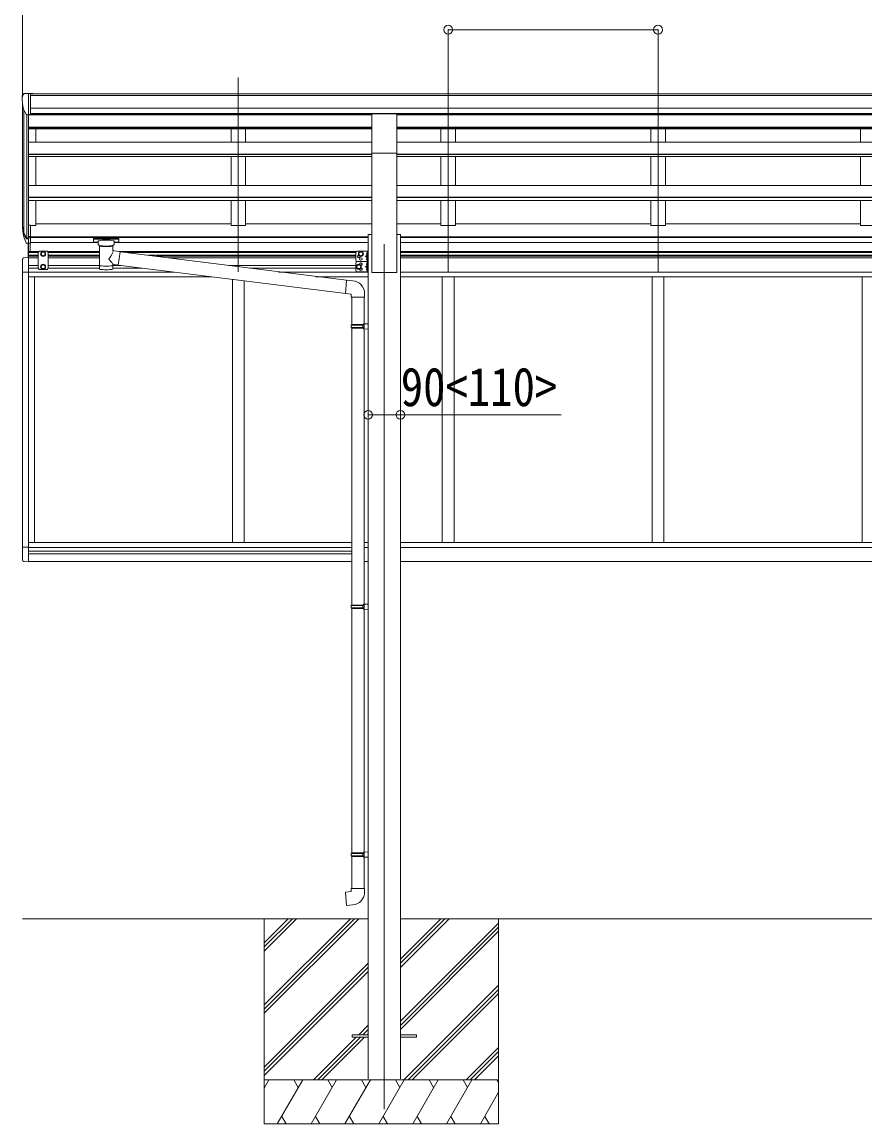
# Model space of a CAD drawing. Units: millimetres at full size, sheet at 1:30; details may follow other scales. Extents: x -8385 to 8479, y -5853 to 5787.
# Drawn here: x -228 to 2648, y -2046 to 1712 of the extents above; entities that cross this region are included whole.
import ezdxf
from ezdxf.enums import TextEntityAlignment as Align

# ---------------------------------------------------------------- set-up
doc = ezdxf.new("R2010")
doc.units = ezdxf.units.MM
doc.header["$LTSCALE"] = 30
doc.header["$PDMODE"] = 32
doc.header["$PDSIZE"] = 30
for name, color, linetype, lineweight in [('0-0_0', 7, 'Continuous', 9), ('0-1_本体', 4, 'Continuous', 9), ('0-2_部品', 7, 'Continuous', 9), ('0-8_PARTS2', 2, 'Continuous', 9), ('0-A_寸法', 4, 'Continuous', 9), ('1-1_GLASS', 7, 'Continuous', 9)]:
    doc.layers.add(name, color=color, linetype=linetype, lineweight=lineweight)
doc.styles.add('ＭＳ ゴシック', font='')
doc.styles.get('ＭＳ ゴシック').set_extended_font_data('MS Gothic')

msp = doc.modelspace()

# ---------------------------------------------------------------- linework, layer by layer
at = {"layer": '0-0_0'}
for p, q in [((-225.87, -1345.53), (953.13, -1345.53)), ((598.33, -1345.53), (598.33, -2045.53)), ((598.33, -1639.71), (892.51, -1345.53)), ((598.33, -1653.85), (906.65, -1345.53)), ((598.33, -1667.99), (920.8, -1345.53)), ((598.33, -1455.86), (708.66, -1345.53)), ((598.33, -1441.72), (694.52, -1345.53)), ((598.33, -1427.58), (680.38, -1345.53)), ((1063.13, -1345.53), (4253.13, -1345.53)), ((1063.13, -1511.56), (1229.16, -1345.53)), ((1063.13, -1497.42), (1215.02, -1345.53)), ((1063.13, -1483.28), (1200.88, -1345.53)), ((1398.33, -1345.53), (1398.33, -2045.53)), ((1063.13, -1695.41), (1398.33, -1360.21)), ((1063.13, -1709.55), (1398.33, -1374.35)), ((1063.13, -1723.69), (1398.33, -1388.5)), ((598.33, -1851.84), (953.13, -1497.04)), ((598.33, -1865.98), (953.13, -1511.19)), ((598.33, -1880.13), (953.13, -1525.33)), ((1075.14, -1895.53), (1398.33, -1572.34)), ((1089.28, -1895.53), (1398.33, -1586.48)), ((1103.43, -1895.53), (1398.33, -1600.63)), ((921.27, -1741.03), (953.13, -1709.17)), ((935.42, -1741.03), (953.13, -1723.32)), ((766.77, -1895.53), (912.27, -1750.03)), ((780.92, -1895.53), (926.42, -1750.03)), ((795.06, -1895.53), (940.56, -1750.03)), ((949.56, -1741.03), (953.13, -1737.46)), ((1287.27, -1895.53), (1398.33, -1784.47)), ((1301.42, -1895.53), (1398.33, -1798.62)), ((1315.56, -1895.53), (1398.33, -1812.76)), ((1398.33, -1895.53), (598.33, -1895.53)), ((598.33, -1923.03), (614.21, -1895.53)), ((643.08, -2045.53), (729.68, -1895.53)), ((714.68, -1921.51), (699.68, -1895.53)), ((758.55, -2045.53), (845.15, -1895.53)), ((830.15, -1921.51), (815.15, -1895.53)), ((874.02, -2045.53), (960.62, -1895.53)), ((945.62, -1921.51), (930.62, -1895.53)), ((989.49, -2045.53), (1076.09, -1895.53)), ((1061.09, -1921.51), (1046.09, -1895.53)), ((1104.96, -2045.53), (1191.56, -1895.53)), ((1176.56, -1921.51), (1161.56, -1895.53)), ((1220.43, -2045.53), (1307.03, -1895.53)), ((1277.03, -1895.53), (1292.03, -1921.51)), ((1392.5, -1895.53), (1398.33, -1905.63)), ((1335.9, -2045.53), (1398.33, -1937.39)), ((658.08, -2019.55), (673.07, -2045.53)), ((773.55, -2019.55), (788.55, -2045.53)), ((889.02, -2019.55), (904.02, -2045.53)), ((1004.49, -2019.55), (1019.49, -2045.53)), ((1119.96, -2019.55), (1134.96, -2045.53)), ((1235.43, -2019.55), (1250.43, -2045.53)), ((1350.9, -2019.55), (1365.9, -2045.53)), ((598.33, -2045.53), (1398.33, -2045.53))]:
    msp.add_line(p, q, dxfattribs=at)
at = {"layer": '0-1_本体'}
for p, q in [((-199.37, 1467.45), (5515.63, 1467.45)), ((-225.87, 1017.18), (-225.87, 1430.7)), ((-199.37, 1462.09), (5515.63, 1462.09)), ((-221.59, 1411.9), (-221.59, 992.92)), ((-211.87, 1396.54), (-211.87, 974.92)), ((-205.87, 1397.07), (-205.87, 1019.35)), ((-205.87, 1395.57), (965.63, 1395.57)), ((-199.37, 1418.57), (5515.63, 1418.57)), ((-199.37, 1400.9), (5515.63, 1400.9)), ((965.63, 1398.53), (-199.37, 1398.53)), ((485.13, 1398.53), (485.13, 1395.57)), ((535.13, 1398.53), (535.13, 1395.57)), ((1050.63, 1398.53), (4265.63, 1398.53)), ((1050.63, 1395.57), (4265.63, 1395.57)), ((1201.13, 1398.53), (1201.13, 1395.57)), ((1251.13, 1398.53), (1251.13, 1395.57)), ((1917.13, 1398.53), (1917.13, 1395.57)), ((1967.13, 1398.53), (1967.13, 1395.57)), ((2633.13, 1398.53), (2633.13, 1395.57)), ((-205.87, 1353.62), (965.63, 1353.62)), ((1050.63, 1353.62), (4265.63, 1353.62)), ((-205.87, 1351.92), (965.63, 1351.92)), ((-205.87, 1348.14), (965.63, 1348.14)), ((-180.87, 1302.71), (-180.87, 1348.14)), ((485.13, 1348.14), (485.13, 1302.71)), ((535.13, 1348.14), (535.13, 1302.71)), ((1050.63, 1351.92), (4265.63, 1351.92)), ((1050.63, 1348.14), (4265.63, 1348.14)), ((1201.13, 1348.14), (1201.13, 1302.71)), ((1251.13, 1348.14), (1251.13, 1302.71)), ((1917.13, 1348.14), (1917.13, 1302.71)), ((1967.13, 1348.14), (1967.13, 1302.71)), ((2633.13, 1348.14), (2633.13, 1302.71)), ((-205.87, 1302.71), (965.63, 1302.71)), ((1050.63, 1302.71), (4265.63, 1302.71)), ((-205.87, 1262.13), (965.63, 1262.13)), ((-205.87, 1260.44), (965.63, 1260.44)), ((-205.87, 1253.57), (965.63, 1253.57)), ((-180.87, 1154.47), (-180.87, 1253.57)), ((485.13, 1253.57), (485.13, 1154.47)), ((535.13, 1253.57), (535.13, 1154.47)), ((965.63, 857.92), (965.63, 1264.87)), ((1050.63, 857.92), (1050.63, 1264.87)), ((1050.63, 1262.13), (4265.63, 1262.13)), ((1050.63, 1260.44), (4265.63, 1260.44)), ((1050.63, 1253.57), (4265.63, 1253.57)), ((1201.13, 1253.57), (1201.13, 1154.47)), ((1251.13, 1253.57), (1251.13, 1154.47)), ((1917.13, 1253.57), (1917.13, 1154.47)), ((1967.13, 1253.57), (1967.13, 1154.47)), ((2633.13, 1253.57), (2633.13, 1154.47)), ((-205.87, 1154.47), (965.63, 1154.47)), ((1050.63, 1154.47), (4265.63, 1154.47)), ((-205.87, 1115.33), (965.63, 1115.33)), ((-205.87, 1113.66), (965.63, 1113.66)), ((-205.87, 1104.02), (965.63, 1104.02)), ((-180.87, 1018.52), (-180.87, 1104.02)), ((485.13, 1104.02), (485.13, 1018.52)), ((1050.63, 1115.33), (4265.63, 1115.33)), ((1050.63, 1113.66), (4265.63, 1113.66)), ((1050.63, 1104.02), (4265.63, 1104.02)), ((1201.13, 1104.02), (1201.13, 1018.52)), ((1917.13, 1104.02), (1917.13, 1018.52)), ((2633.13, 1104.02), (2633.13, 1018.52)), ((-199.37, 1018.52), (-180.87, 1018.52)), ((-180.87, 1023.74), (485.13, 1023.74)), ((535.13, 1023.74), (965.63, 1023.74)), ((1050.63, 1023.74), (1201.13, 1023.74)), ((1251.13, 1023.74), (1917.13, 1023.74)), ((1967.13, 1023.74), (2633.13, 1023.74)), ((-199.37, 979.43), (953.13, 979.43)), ((-199.37, 978.05), (953.13, 978.05)), ((953.13, 987.92), (953.13, -1892.08)), ((953.13, 987.92), (965.63, 987.92)), ((1050.63, 987.92), (1063.13, 987.92)), ((1063.13, 987.92), (1063.13, -1892.08)), ((1063.13, 979.43), (4253.13, 979.43)), ((1063.13, 978.05), (4253.13, 978.05)), ((-199.37, 960.87), (32.13, 960.87)), ((86.13, 960.87), (953.13, 960.87)), ((1063.13, 960.87), (4253.13, 960.87)), ((965.63, 857.92), (1050.63, 857.92))]:
    msp.add_line(p, q, dxfattribs=at)
for points in [[(535.13, 1104.02), (535.13, 1018.52), (485.13, 1018.52)], [(1251.13, 1104.02), (1251.13, 1018.52), (1201.13, 1018.52)], [(1967.13, 1104.02), (1967.13, 1018.52), (1917.13, 1018.52)], [(2683.13, 1104.02), (2683.13, 1018.52), (2633.13, 1018.52)]]:
    msp.add_lwpolyline(points, dxfattribs=at)
at = {"layer": '0-2_部品'}
for p, q in [((-220.96, 1468.48), (-225.03, 1462.68)), ((-217.87, 1469.05), (-220.2, 1468.91)), ((-217.87, 1469.05), (-199.37, 1469.05)), ((-205.87, 1396.07), (-205.87, 1469.05)), ((-199.37, 1469.05), (-189.37, 1468.96)), ((-199.37, 1397.07), (-199.37, 1469.05)), ((-189.37, 1467.45), (-189.37, 1468.96)), ((-227.87, 1459.68), (-227.87, 1459.05)), ((-213.49, 1397.88), (-222.77, 1413.94)), ((-205.87, 1396.07), (-211.08, 1396.38)), ((-199.37, 1397.07), (-205.87, 1397.07)), ((965.63, 1399.02), (1050.63, 1399.02)), ((965.63, 1264.87), (965.63, 1399.02)), ((1050.63, 1264.87), (1050.63, 1399.02)), ((965.63, 1264.87), (1050.63, 1264.87)), ((-205.87, 1019.76), (-205.87, 957.88)), ((-199.37, 1019.76), (-205.87, 1019.76)), ((-199.37, 1019.76), (-199.37, 958.7)), ((-223.48, 993.72), (-213.31, 974.55)), ((-212.3, 975.8), (-222.06, 994.22)), ((-199.37, 981.45), (-205.87, 981.45)), ((-220.89, 976.87), (-213.31, 959.38)), ((-205.87, 975.05), (-211, 975.05)), ((-205.87, 973.05), (-210.71, 973.05)), ((-205.87, 957.88), (-210.71, 957.88)), ((-199.37, 976.05), (-205.87, 976.05)), ((-199.37, 958.7), (-205.87, 958.7)), ((15.63, 972.99), (15.63, 962.23)), ((15.63, 972.8), (15.63, 971.26)), ((17.63, 973.65), (100.63, 973.65)), ((17.63, 971.47), (100.63, 971.47)), ((17.63, 961.56), (32.13, 961.56)), ((32.13, 954.76), (32.13, 965.03)), ((36.23, 950.26), (36.21, 869.96)), ((82.03, 932.68), (82.03, 950.27)), ((86.13, 954.76), (86.13, 965.03)), ((86.13, 961.56), (100.63, 961.56)), ((102.63, 972.99), (102.63, 962.23)), ((107.25, 928.78), (82.03, 932.69)), ((107.25, 928.78), (100.23, 883.52)), ((107.25, 928.78), (879.22, 831.98)), ((82.05, 869.96), (82.03, 886.59)), ((82.03, 886.34), (100.23, 883.52)), ((100.23, 883.52), (895.13, 784.41)), ((900.05, 830.16), (879.22, 831.98)), ((895.13, 774.41), (941.13, 774.41)), ((897.13, 774.41), (897.13, 680.41)), ((939.13, 774.41), (939.13, 682.97)), ((941.13, 774.41), (941.13, 785.33)), ((895.13, 678.41), (896.13, 680.41)), ((895.13, 678.41), (939.13, 678.41)), ((895.13, 678.41), (895.13, 670.41)), ((896.13, 680.41), (939.13, 680.41)), ((934.65, 678.41), (934.22, 680.41)), ((937.13, 682.91), (953.13, 683.38)), ((937.13, 680.91), (937.13, 682.91)), ((937.13, 680.91), (939.13, 680.91)), ((953.13, 683.38), (953.13, 665.44)), ((895.13, 670.41), (939.13, 670.41)), ((895.13, 670.41), (896.13, 668.41)), ((896.13, 668.41), (939.13, 668.41)), ((897.13, 668.41), (897.13, -275.78)), ((937.13, 665.91), (937.13, 667.91)), ((937.13, 665.91), (953.13, 665.44)), ((939.13, 665.85), (939.13, -273.22)), ((895.13, -277.78), (896.13, -275.78)), ((895.13, -277.78), (939.13, -277.78)), ((895.13, -277.78), (895.13, -285.78)), ((895.13, -285.78), (939.13, -285.78)), ((895.13, -285.78), (896.13, -287.78)), ((896.13, -275.78), (939.13, -275.78)), ((896.13, -287.78), (939.13, -287.78)), ((897.13, -287.78), (897.13, -1120.94)), ((934.65, -277.78), (934.22, -275.78)), ((937.13, -273.28), (953.13, -272.81)), ((937.13, -275.28), (937.13, -273.28)), ((937.13, -275.28), (939.13, -275.28)), ((937.13, -290.28), (937.13, -288.28)), ((937.13, -290.28), (953.13, -290.75)), ((939.13, -290.34), (939.13, -1118.38)), ((953.13, -272.81), (953.13, -290.75)), ((895.13, -1122.94), (896.13, -1120.94)), ((895.13, -1122.94), (939.13, -1122.94)), ((895.13, -1122.94), (895.13, -1130.94)), ((896.13, -1120.94), (939.13, -1120.94)), ((934.65, -1122.94), (934.22, -1120.94)), ((937.13, -1118.44), (953.13, -1117.97)), ((937.13, -1120.44), (937.13, -1118.44)), ((937.13, -1120.44), (939.13, -1120.44)), ((953.13, -1117.97), (953.13, -1135.91)), ((895.13, -1130.94), (939.13, -1130.94)), ((895.13, -1130.94), (896.13, -1132.94)), ((896.13, -1132.94), (939.13, -1132.94)), ((897.13, -1132.94), (897.13, -1242.94)), ((937.13, -1135.44), (937.13, -1133.44)), ((937.13, -1135.44), (953.13, -1135.91)), ((939.13, -1135.5), (939.13, -1242.94)), ((895.13, -1242.94), (941.13, -1242.94)), ((895.13, -1252.94), (895.13, -1242.94)), ((941.13, -1242.94), (941.13, -1253.85))]:
    msp.add_line(p, q, dxfattribs=at)
at = {"layer": '0-2_部品', "color": 4}
for p, q in [((898.33, -1741.03), (898.33, -1750.03)), ((953.13, -1741.03), (898.33, -1741.03)), ((953.13, -1750.03), (898.33, -1750.03)), ((1117.93, -1741.03), (1063.13, -1741.03))]:
    msp.add_line(p, q, dxfattribs=at)
at = {"layer": '0-2_部品'}
for points in [[(15.63, 972.99), (15.67, 973.18), (15.75, 973.32), (15.85, 973.41), (15.95, 973.47), (16.07, 973.52), (16.37, 973.58), (16.86, 973.63), (17.4, 973.65), (17.63, 973.65)], [(15.63, 962.23), (15.67, 962.03), (15.75, 961.9), (15.85, 961.8), (15.95, 961.74), (16.07, 961.7), (16.37, 961.63), (16.86, 961.59), (17.4, 961.57), (17.63, 961.56)], [(32.17, 954.81), (32.15, 954.46), (32.39, 953.5), (32.91, 952.62), (33.72, 951.78), (34.83, 950.98), (36.23, 950.26)], [(82.03, 950.27), (82.26, 950.36), (83.62, 951.1), (84.73, 951.94), (85.49, 952.81), (85.95, 953.71), (86.12, 954.6)], [(100.63, 973.65), (100.98, 973.65), (101.51, 973.62), (101.96, 973.57), (102.27, 973.49), (102.44, 973.4), (102.56, 973.26), (102.62, 973.08), (102.63, 972.99)], [(100.63, 961.56), (100.98, 961.57), (101.51, 961.59), (101.96, 961.64), (102.27, 961.72), (102.44, 961.82), (102.56, 961.96), (102.62, 962.14), (102.63, 962.23)], [(879.22, 831.98), (875.21, 786.15), (895.13, 784.41), (895.13, 774.41)], [(934.65, 678.41), (934.65, 670.41), (934.22, 668.41)], [(937.13, 667.91), (939.13, 667.91), (939.13, 680.91)], [(934.65, -277.78), (934.65, -285.78), (934.22, -287.78)], [(937.13, -288.28), (939.13, -288.28), (939.13, -275.28)], [(934.65, -1122.94), (934.65, -1130.94), (934.22, -1132.94)], [(937.13, -1133.44), (939.13, -1133.44), (939.13, -1120.44)], [(900.05, -1298.68), (879.22, -1300.51), (875.21, -1254.68), (895.13, -1252.94)]]:
    msp.add_lwpolyline(points, dxfattribs=at)
at = {"layer": '0-2_部品', "color": 4}
msp.add_lwpolyline([(1117.93, -1741.03), (1117.93, -1750.03), (1063.13, -1750.03)], dxfattribs=at)
at = {"layer": '0-2_部品'}
for centre, radius, start, end in [((-220.14, 1467.91), 1, 93.5, 145), ((-224.87, 1459.68), 3, 93, 180), ((-25.87, 1459.05), 202, 180, 192.90261), ((-210.89, 1399.38), 3, 210, 266.5), ((-137.21, 1015.89), 89.07, 174.49576, 194.41188), ((-137.92, 1020.17), 88.05, 177.22392, 197.21071), ((-92.65, 1012.95), 133.22, 183.27987, 195.71302), ((-210.71, 976.05), 3, 210, 270), ((-210.71, 960.88), 3, 210, 270), ((-211, 976.55), 1.5, 210, 270), ((896.13, 785.33), 45, 0, 85), ((896.13, -1253.85), 45, 275, 0)]:
    msp.add_arc(centre, radius, start, end, dxfattribs=at)
for centre, major_axis, ratio, start_param, end_param in [((17.63, 971.26), (2, 0), 0.109601, 1.5707963, 3.1415927), ((59.13, 965.03), (27, 0), 0.122176, 6.2831853, 9.424778), ((59.14, 949.8), (-22.91, 0.42), 0.072511, 0.0008029, 1.5715993), ((59.14, 948.18), (-22.91, 0.42), 0.072511, 0.0008029, 1.5715993), ((59.12, 949.8), (22.92, 0.42), 0.07247, 4.71158, 6.2823764), ((59.12, 948.18), (22.92, 0.42), 0.07247, 4.71158, 6.2823764), ((70.13, 954.76), (16, 0), 0.361356, 6.2636979, 6.2831853), ((100.63, 971.26), (2, 0), 0.109601, 0, 1.5707963), ((59.13, 906.14), (-22.81, -26.62), 0.234429, 1.6855472, 3.1268519), ((61.69, 908.79), (20.32, -22.25), 0.045535, 0.0389954, 1.3075346), ((59.13, 869.96), (22.92, 0), 0.101955, 3.1415499, 6.2833984), ((59.13, 882.41), (22.91, 0), 0.122865, 3.1415927, 6.2831853)]:
    msp.add_ellipse(centre, major_axis=major_axis, ratio=ratio, start_param=start_param, end_param=end_param, dxfattribs=at)
at = {"layer": '0-8_PARTS2'}
for p, q in [((510.13, 860.67), (510.13, 1523.2)), ((1226.13, 860.67), (1226.13, 1523.2)), ((1942.13, 860.67), (1942.13, 1523.2)), ((1008.13, 954.47), (1008.13, -1995.53))]:
    msp.add_line(p, q, dxfattribs=at)
at = {"layer": '0-A_寸法', "color": 6}
for p, q in [((-225.87, 2002.83), (-225.87, 1457.2)), ((1226.13, 1686.21), (1226.13, 1457.2)), ((1226.13, 1686.21), (1942.13, 1686.21)), ((1942.13, 1686.21), (1942.13, 1457.2))]:
    msp.add_line(p, q, dxfattribs=at)
msp.add_lwpolyline([(953.13, 372.83), (1063.13, 372.83), (1611.66, 372.83)], dxfattribs=at)
for p in [(1226.13, 1686.21), (1942.13, 1686.21), (953.13, 372.83), (1063.13, 372.83)]:
    msp.add_point(p, dxfattribs=at)
at = {"layer": '1-1_GLASS'}
for p, q in [((-207.37, 908.85), (-207.37, 957.88)), ((-205.87, 908.85), (-205.87, 958.7)), ((-200.37, 929.36), (-200.37, 958.7)), ((-226.37, 902.56), (-226.37, 859.66)), ((-205.87, 908.86), (-221.16, 908.06)), ((-169.37, 930.36), (-173.37, 926.36)), ((-173.37, 926.36), (-173.37, 872.86)), ((-142.37, 930.36), (-169.37, 930.36)), ((-142.37, 930.36), (-138.37, 926.36)), ((-138.37, 872.86), (-138.37, 926.36)), ((911.13, 925.36), (911.13, 900.36)), ((916.13, 930.36), (953.13, 930.36)), ((950.63, 912.86), (943.63, 912.86)), ((950.13, 925.86), (949.33, 925.72)), ((950.13, 917.86), (949.33, 918)), ((950.13, 907.86), (949.33, 907.72)), ((950.13, 917.86), (950.63, 917.94)), ((950.63, 930.36), (950.63, 895.36)), ((953.13, 930.36), (953.13, 895.36)), ((-169.37, 868.86), (-173.37, 872.86)), ((-142.37, 868.86), (-169.37, 868.86)), ((-155.87, 885.36), (-162.37, 881.61)), ((-162.37, 881.61), (-162.37, 874.1)), ((-162.37, 874.1), (-155.87, 870.35)), ((-149.37, 881.61), (-155.87, 885.36)), ((-155.87, 870.35), (-149.37, 874.1)), ((-149.37, 874.1), (-149.37, 881.61)), ((-142.37, 868.86), (-138.37, 872.86)), ((911.13, 890.36), (911.13, 865.36)), ((916.13, 895.36), (953.13, 895.36)), ((916.13, 895.36), (953.13, 895.36)), ((950.63, 877.86), (943.63, 877.86)), ((950.13, 899.86), (949.33, 900)), ((950.13, 890.86), (949.33, 890.72)), ((950.13, 882.86), (949.33, 883)), ((950.13, 872.86), (949.33, 872.72)), ((950.13, 864.86), (949.33, 865)), ((950.13, 899.86), (950.63, 899.94)), ((950.13, 882.86), (950.63, 882.94)), ((950.13, 864.86), (950.63, 864.94)), ((950.63, 895.36), (950.63, 860.36)), ((953.13, 895.36), (953.13, 860.36)), ((-205.87, 859.66), (-226.37, 859.66)), ((916.13, 860.36), (953.13, 860.36)), ((-226.37, -121.85), (-226.37, -78.95)), ((-205.87, -78.95), (-226.37, -78.95)), ((-205.87, -128.15), (-221.16, -127.35))]:
    msp.add_line(p, q, dxfattribs=at)
at = {"layer": '1-1_GLASS', "color": 4}
for p, q in [((-205.87, 929.36), (-170.37, 929.36)), ((-205.87, 925.86), (-173.37, 925.86)), ((-205.87, 916.86), (-173.37, 916.86)), ((-205.87, 913.36), (-173.37, 913.36)), ((-205.87, 908.85), (-205.87, -128.14)), ((-173.37, 908.36), (-205.87, 908.36)), ((-141.37, 929.36), (36.23, 929.36)), ((-138.37, 925.86), (36.23, 925.86)), ((-138.37, 916.86), (36.23, 916.86)), ((-138.37, 913.36), (36.23, 913.36)), ((36.23, 908.36), (-138.37, 908.36)), ((102.62, 929.36), (913.34, 929.36)), ((130.54, 925.86), (911.36, 925.86)), ((202.31, 916.86), (911.33, 916.86)), ((230.22, 913.36), (911.33, 913.36)), ((602.21, 908.36), (270.1, 908.36)), ((911.33, 908.36), (602.21, 908.36)), ((1063.13, 929.36), (4253.13, 929.36)), ((1063.13, 925.86), (4253.13, 925.86)), ((1063.13, 916.86), (4253.13, 916.86)), ((1063.13, 913.36), (4253.13, 913.36)), ((4253.13, 908.36), (1063.13, 908.36)), ((-205.87, 882.36), (-173.37, 882.36)), ((-205.87, 873.36), (-173.37, 873.36)), ((-138.37, 882.36), (36.23, 882.36)), ((-138.37, 873.36), (36.21, 873.36)), ((82.04, 882.36), (109.54, 882.36)), ((82.04, 873.36), (181.73, 873.36)), ((477.45, 882.36), (911.33, 882.36)), ((549.23, 873.36), (911.33, 873.36)), ((-225.87, 859.66), (-225.87, -78.95)), ((290.01, 859.86), (-205.87, 859.86)), ((418.34, 843.86), (-205.87, 843.86)), ((-185.87, 844.36), (-185.87, -63.14)), ((490.13, 834.91), (490.13, -63.14)), ((530.13, 829.92), (530.13, -63.14)), ((646.83, 859.86), (953.13, 859.86)), ((953.13, 843.86), (774.43, 843.86)), ((1063.13, 859.86), (4253.13, 859.86)), ((1063.13, 843.86), (4253.13, 843.86)), ((1206.13, 844.36), (1206.13, -63.14)), ((1246.13, 844.36), (1246.13, -63.14)), ((1922.13, 843.86), (1922.13, -63.14)), ((1962.13, 843.86), (1962.13, -63.14)), ((2638.13, 843.86), (2638.13, -63.14)), ((-205.87, -63.14), (897.13, -63.14)), ((939.13, -63.14), (953.13, -63.14)), ((1063.13, -63.14), (4253.13, -63.14)), ((-205.87, -79.14), (897.13, -79.14)), ((-205.87, -92.64), (895.13, -92.64)), ((-205.87, -101.64), (897.13, -101.64)), ((939.13, -79.14), (953.13, -79.14)), ((1063.13, -79.14), (4253.13, -79.14)), ((-205.87, -127.64), (897.13, -127.64)), ((939.13, -127.64), (953.13, -127.64)), ((1063.13, -127.64), (4253.13, -127.64))]:
    msp.add_line(p, q, dxfattribs=at)
at = {"layer": '1-1_GLASS'}
for points in [[(-162.37, 925.11), (-155.87, 928.86), (-149.37, 925.11)], [(-149.37, 925.11), (-149.37, 917.6), (-155.87, 913.85), (-162.37, 917.6), (-162.37, 925.11)], [(950.63, 917.86), (943.63, 912.86), (950.63, 907.86)], [(951.02, 921.86), (950.38, 923.04), (948.15, 924.16)], [(951.02, 921.86), (950.38, 920.67), (948.15, 919.56)], [(951.02, 903.86), (950.38, 905.04), (948.15, 906.16)], [(951.02, 903.86), (950.38, 902.67), (948.15, 901.56)], [(950.13, 917.86), (950.13, 925.86), (950.63, 925.77), (950.63, 917.94)], [(950.13, 899.86), (950.13, 907.86), (950.63, 907.77), (950.63, 899.94)], [(950.63, 882.86), (943.63, 877.86), (950.63, 872.86)], [(951.02, 886.86), (950.38, 888.04), (948.15, 889.16)], [(951.02, 886.86), (950.38, 885.67), (948.15, 884.56)], [(951.02, 868.86), (950.38, 870.04), (948.15, 871.16)], [(951.02, 868.86), (950.38, 867.67), (948.15, 866.56)], [(950.13, 882.86), (950.13, 890.86), (950.63, 890.77), (950.63, 882.94)], [(950.13, 864.86), (950.13, 872.86), (950.63, 872.77), (950.63, 864.94)]]:
    msp.add_lwpolyline(points, dxfattribs=at)
for points in [[(928.13, 913.85), (934.63, 917.6), (934.63, 925.11), (928.13, 928.86), (921.63, 925.11), (921.63, 917.6)], [(921.13, 870.35), (927.63, 874.1), (927.63, 881.61), (921.13, 885.36), (914.63, 881.61), (914.63, 874.1)]]:
    msp.add_lwpolyline(points, close=True, dxfattribs=at)
for centre, radius in [((-155.87, 921.36), 8.5), ((-155.87, 921.36), 7.5), ((-155.87, 921.36), 6.5), ((928.13, 921.36), 8.5), ((928.13, 921.36), 7.5), ((928.13, 921.36), 6.5), ((928.13, 904.36), 4.25), ((-155.87, 877.86), 8.5), ((-155.87, 877.86), 7.5), ((-155.87, 877.86), 6.5), ((921.13, 877.86), 8.5), ((921.13, 877.86), 7.5), ((921.13, 877.86), 6.5)]:
    msp.add_circle(centre, radius, dxfattribs=at)
for centre, radius, start, end in [((-220.87, 902.56), 5.5, 93, 180), ((916.13, 925.36), 5, 90, 180), ((921.13, 912.86), 4.25, 94.76077, 6.29431), ((954.23, 921.86), 6.5, 147.94412, 212.05588), ((954.23, 903.86), 6.5, 147.94412, 212.05588), ((949.49, 924.83), 0.9, 100, 147.94412), ((949.49, 918.88), 0.9, 212.05588, 260), ((949.49, 906.83), 0.9, 100, 147.94412), ((916.13, 900.36), 5, 180, 270), ((916.13, 890.36), 5, 90, 180), ((916.13, 865.36), 5, 180, 270), ((928.13, 886.36), 4.25, 274.76077, 186.29431), ((928.13, 869.36), 4.25, 173.70569, 85.23923), ((954.23, 886.86), 6.5, 147.94412, 212.05588), ((954.23, 868.86), 6.5, 147.94412, 212.05588), ((949.49, 900.88), 0.9, 212.05588, 260), ((949.49, 889.83), 0.9, 100, 147.94412), ((949.49, 883.88), 0.9, 212.05588, 260), ((949.49, 871.83), 0.9, 100, 147.94412), ((949.49, 865.88), 0.9, 212.05588, 260), ((-220.87, -121.85), 5.5, 180, 267)]:
    msp.add_arc(centre, radius, start, end, dxfattribs=at)

# ---------------------------------------------------------------- texts
at = {"layer": '0-A_寸法', "color": 7, "style": 'ＭＳ ゴシック', "width": 0.85}
msp.add_text('90<110>', height=132, dxfattribs=at).set_placement((1064.26, 362.83), align=Align.BOTTOM_LEFT)

doc.saveas('drawing.dxf')
